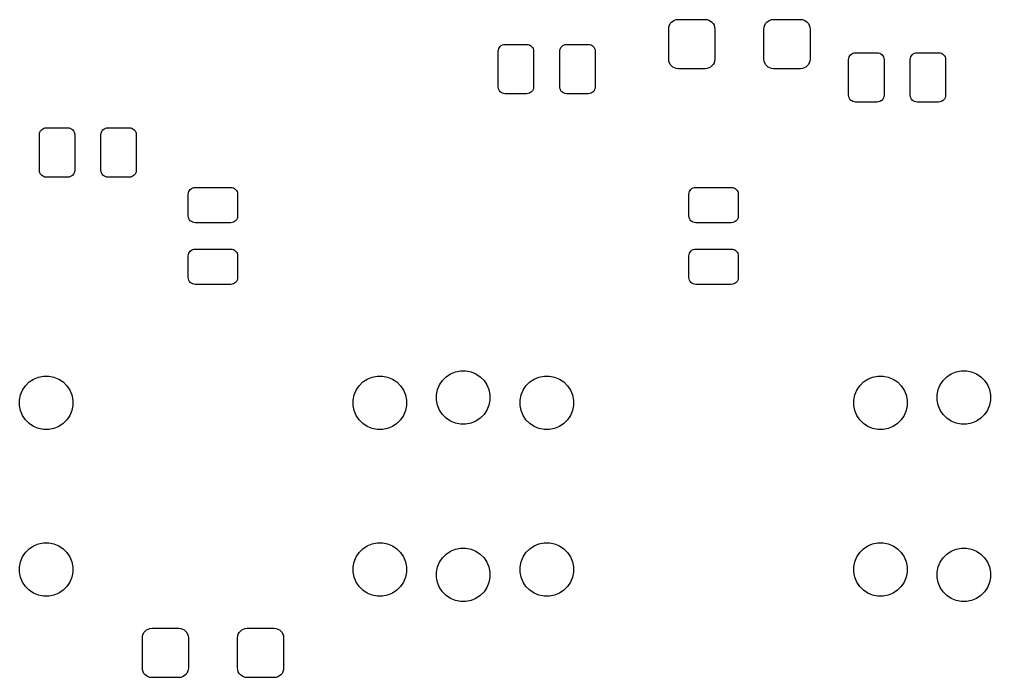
# Model space of a CAD drawing. Extents: x 0.72 to 5.14, y -2.24 to -0.65.
# Drawn here: x 1.718 to 2.882, y -1.48 to -0.69 of the extents above; entities that cross this region are included whole.
import ezdxf

# ---------------------------------------------------------------- set-up
doc = ezdxf.new("R2010")
doc.units = 0
doc.header["$MEASUREMENT"] = 0
doc.layers.add('BLACK', color=7, linetype='CONTINUOUS')

msp = doc.modelspace()

# ---------------------------------------------------------------- linework, layer by layer
at = {"layer": 'BLACK', "linetype": 'CONTINUOUS'}
for p, q in [((2.49646, -0.699564), (2.49711, -0.697442)), ((2.49711, -0.697442), (2.49815, -0.695486)), ((2.49815, -0.695486), (2.49956, -0.693771)), ((2.49956, -0.693771), (2.50127, -0.692364)), ((2.50127, -0.692364), (2.50323, -0.691318)), ((2.50323, -0.691318), (2.50535, -0.690674)), ((2.50535, -0.690674), (2.5078, -0.690433)), ((2.5078, -0.690433), (2.53984, -0.690433)), ((2.53984, -0.690433), (2.54229, -0.690674)), ((2.54229, -0.690674), (2.54441, -0.691318)), ((2.54441, -0.691318), (2.54636, -0.692364)), ((2.54636, -0.692364), (2.54808, -0.693771)), ((2.54808, -0.693771), (2.54949, -0.695486)), ((2.54949, -0.695486), (2.55053, -0.697442)), ((2.55053, -0.697442), (2.55118, -0.699564)), ((2.61063, -0.699564), (2.61128, -0.697442)), ((2.61128, -0.697442), (2.61232, -0.695486)), ((2.61232, -0.695486), (2.61373, -0.693771)), ((2.61373, -0.693771), (2.61545, -0.692364)), ((2.61545, -0.692364), (2.6174, -0.691318)), ((2.6174, -0.691318), (2.61952, -0.690674)), ((2.61952, -0.690674), (2.62197, -0.690433)), ((2.62197, -0.690433), (2.65401, -0.690433)), ((2.65401, -0.690433), (2.65646, -0.690674)), ((2.65646, -0.690674), (2.65858, -0.691318)), ((2.65858, -0.691318), (2.66054, -0.692364)), ((2.66054, -0.692364), (2.66225, -0.693771)), ((2.66225, -0.693771), (2.66366, -0.695486)), ((2.66366, -0.695486), (2.66471, -0.697442)), ((2.66471, -0.697442), (2.66535, -0.699564)), ((2.49622, -0.702013), (2.49646, -0.699564)), ((2.49622, -0.737987), (2.49622, -0.702013)), ((2.55118, -0.699564), (2.55142, -0.702013)), ((2.55142, -0.702013), (2.55142, -0.737987)), ((2.61039, -0.702013), (2.61063, -0.699564)), ((2.61039, -0.737987), (2.61039, -0.702013)), ((2.66535, -0.699564), (2.66559, -0.702013)), ((2.66559, -0.702013), (2.66559, -0.737987)), ((2.29552, -0.721825), (2.29692, -0.721075)), ((2.29692, -0.721075), (2.29845, -0.720613)), ((2.29845, -0.720613), (2.30027, -0.720433)), ((2.30027, -0.720433), (2.32591, -0.720433)), ((2.32591, -0.720433), (2.32773, -0.720613)), ((2.32773, -0.720613), (2.32926, -0.721075)), ((2.32926, -0.721075), (2.33066, -0.721825)), ((2.36934, -0.721825), (2.37074, -0.721075)), ((2.37074, -0.721075), (2.37227, -0.720613)), ((2.37227, -0.720613), (2.37409, -0.720433)), ((2.37409, -0.720433), (2.39973, -0.720433)), ((2.39973, -0.720433), (2.40155, -0.720613)), ((2.40155, -0.720613), (2.40308, -0.721075)), ((2.40308, -0.721075), (2.40448, -0.721825)), ((2.29189, -0.728814), (2.29207, -0.726989)), ((2.29189, -0.771186), (2.29189, -0.728814)), ((2.29207, -0.726989), (2.29253, -0.725467)), ((2.29253, -0.725467), (2.29328, -0.724064)), ((2.29328, -0.724064), (2.29429, -0.722834)), ((2.29429, -0.722834), (2.29552, -0.721825)), ((2.33066, -0.721825), (2.33189, -0.722834)), ((2.33189, -0.722834), (2.3329, -0.724064)), ((2.3329, -0.724064), (2.33365, -0.725467)), ((2.33365, -0.725467), (2.33411, -0.726989)), ((2.33411, -0.726989), (2.33429, -0.728814)), ((2.33429, -0.728814), (2.33429, -0.771186)), ((2.36571, -0.728814), (2.36589, -0.726989)), ((2.36571, -0.771186), (2.36571, -0.728814)), ((2.36589, -0.726989), (2.36635, -0.725467)), ((2.36635, -0.725467), (2.3671, -0.724064)), ((2.3671, -0.724064), (2.36811, -0.722834)), ((2.36811, -0.722834), (2.36934, -0.721825)), ((2.40448, -0.721825), (2.40571, -0.722834)), ((2.40571, -0.722834), (2.40672, -0.724064)), ((2.40672, -0.724064), (2.40747, -0.725467)), ((2.40747, -0.725467), (2.40793, -0.726989)), ((2.40793, -0.726989), (2.40811, -0.728814)), ((2.40811, -0.728814), (2.40811, -0.771186)), ((2.71328, -0.734064), (2.71429, -0.732834)), ((2.71429, -0.732834), (2.71552, -0.731825)), ((2.71552, -0.731825), (2.71692, -0.731075)), ((2.71692, -0.731075), (2.71845, -0.730613)), ((2.71845, -0.730613), (2.72027, -0.730433)), ((2.72027, -0.730433), (2.74591, -0.730433)), ((2.74591, -0.730433), (2.74773, -0.730613)), ((2.74773, -0.730613), (2.74926, -0.731075)), ((2.74926, -0.731075), (2.75066, -0.731825)), ((2.75066, -0.731825), (2.75189, -0.732834)), ((2.75189, -0.732834), (2.7529, -0.734064)), ((2.7871, -0.734064), (2.78811, -0.732834)), ((2.78811, -0.732834), (2.78934, -0.731825)), ((2.78934, -0.731825), (2.79074, -0.731075)), ((2.79074, -0.731075), (2.79227, -0.730613)), ((2.79227, -0.730613), (2.79409, -0.730433)), ((2.79409, -0.730433), (2.81973, -0.730433)), ((2.81973, -0.730433), (2.82155, -0.730613)), ((2.82155, -0.730613), (2.82308, -0.731075)), ((2.82308, -0.731075), (2.82448, -0.731825)), ((2.82448, -0.731825), (2.82571, -0.732834)), ((2.82571, -0.732834), (2.82672, -0.734064)), ((2.49646, -0.740436), (2.49622, -0.737987)), ((2.49711, -0.742558), (2.49646, -0.740436)), ((2.49815, -0.744514), (2.49711, -0.742558)), ((2.49956, -0.746229), (2.49815, -0.744514)), ((2.54949, -0.744514), (2.54808, -0.746229)), ((2.55053, -0.742558), (2.54949, -0.744514)), ((2.55118, -0.740436), (2.55053, -0.742558)), ((2.55142, -0.737987), (2.55118, -0.740436)), ((2.61063, -0.740436), (2.61039, -0.737987)), ((2.61128, -0.742558), (2.61063, -0.740436)), ((2.61232, -0.744514), (2.61128, -0.742558)), ((2.61373, -0.746229), (2.61232, -0.744514)), ((2.66366, -0.744514), (2.66225, -0.746229)), ((2.66471, -0.742558), (2.66366, -0.744514)), ((2.66535, -0.740436), (2.66471, -0.742558)), ((2.66559, -0.737987), (2.66535, -0.740436)), ((2.71189, -0.738814), (2.71207, -0.736989)), ((2.71189, -0.781186), (2.71189, -0.738814)), ((2.71207, -0.736989), (2.71253, -0.735467)), ((2.71253, -0.735467), (2.71328, -0.734064)), ((2.7529, -0.734064), (2.75365, -0.735467)), ((2.75365, -0.735467), (2.75411, -0.736989)), ((2.75411, -0.736989), (2.75429, -0.738814)), ((2.75429, -0.738814), (2.75429, -0.781186)), ((2.78571, -0.738814), (2.78589, -0.736989)), ((2.78571, -0.781186), (2.78571, -0.738814)), ((2.78589, -0.736989), (2.78635, -0.735467)), ((2.78635, -0.735467), (2.7871, -0.734064)), ((2.82672, -0.734064), (2.82747, -0.735467)), ((2.82747, -0.735467), (2.82793, -0.736989)), ((2.82793, -0.736989), (2.82811, -0.738814)), ((2.82811, -0.738814), (2.82811, -0.781186)), ((2.50127, -0.747636), (2.49956, -0.746229)), ((2.50323, -0.748682), (2.50127, -0.747636)), ((2.50535, -0.749326), (2.50323, -0.748682)), ((2.5078, -0.749567), (2.50535, -0.749326)), ((2.53984, -0.749567), (2.5078, -0.749567)), ((2.54229, -0.749326), (2.53984, -0.749567)), ((2.54441, -0.748682), (2.54229, -0.749326)), ((2.54636, -0.747636), (2.54441, -0.748682)), ((2.54808, -0.746229), (2.54636, -0.747636)), ((2.61545, -0.747636), (2.61373, -0.746229)), ((2.6174, -0.748682), (2.61545, -0.747636)), ((2.61952, -0.749326), (2.6174, -0.748682)), ((2.62197, -0.749567), (2.61952, -0.749326)), ((2.65401, -0.749567), (2.62197, -0.749567)), ((2.65646, -0.749326), (2.65401, -0.749567)), ((2.65858, -0.748682), (2.65646, -0.749326)), ((2.66054, -0.747636), (2.65858, -0.748682)), ((2.66225, -0.746229), (2.66054, -0.747636)), ((2.29207, -0.773011), (2.29189, -0.771186)), ((2.29253, -0.774533), (2.29207, -0.773011)), ((2.29328, -0.775936), (2.29253, -0.774533)), ((2.29429, -0.777166), (2.29328, -0.775936)), ((2.29552, -0.778175), (2.29429, -0.777166)), ((2.29692, -0.778925), (2.29552, -0.778175)), ((2.29845, -0.779387), (2.29692, -0.778925)), ((2.30027, -0.779567), (2.29845, -0.779387)), ((2.32591, -0.779567), (2.30027, -0.779567)), ((2.32773, -0.779387), (2.32591, -0.779567)), ((2.32926, -0.778925), (2.32773, -0.779387)), ((2.33066, -0.778175), (2.32926, -0.778925)), ((2.33189, -0.777166), (2.33066, -0.778175)), ((2.3329, -0.775936), (2.33189, -0.777166)), ((2.33365, -0.774533), (2.3329, -0.775936)), ((2.33411, -0.773011), (2.33365, -0.774533)), ((2.33429, -0.771186), (2.33411, -0.773011)), ((2.36589, -0.773011), (2.36571, -0.771186)), ((2.36635, -0.774533), (2.36589, -0.773011)), ((2.3671, -0.775936), (2.36635, -0.774533)), ((2.36811, -0.777166), (2.3671, -0.775936)), ((2.36934, -0.778175), (2.36811, -0.777166)), ((2.37074, -0.778925), (2.36934, -0.778175)), ((2.37227, -0.779387), (2.37074, -0.778925)), ((2.37409, -0.779567), (2.37227, -0.779387)), ((2.39973, -0.779567), (2.37409, -0.779567)), ((2.40155, -0.779387), (2.39973, -0.779567)), ((2.40308, -0.778925), (2.40155, -0.779387)), ((2.40448, -0.778175), (2.40308, -0.778925)), ((2.40571, -0.777166), (2.40448, -0.778175)), ((2.40672, -0.775936), (2.40571, -0.777166)), ((2.40747, -0.774533), (2.40672, -0.775936)), ((2.40793, -0.773011), (2.40747, -0.774533)), ((2.40811, -0.771186), (2.40793, -0.773011)), ((2.71207, -0.783011), (2.71189, -0.781186)), ((2.71253, -0.784533), (2.71207, -0.783011)), ((2.71328, -0.785936), (2.71253, -0.784533)), ((2.71429, -0.787166), (2.71328, -0.785936)), ((2.71552, -0.788175), (2.71429, -0.787166)), ((2.71692, -0.788925), (2.71552, -0.788175)), ((2.71845, -0.789387), (2.71692, -0.788925)), ((2.72027, -0.789567), (2.71845, -0.789387)), ((2.74591, -0.789567), (2.72027, -0.789567)), ((2.74773, -0.789387), (2.74591, -0.789567)), ((2.74926, -0.788925), (2.74773, -0.789387)), ((2.75066, -0.788175), (2.74926, -0.788925)), ((2.75189, -0.787166), (2.75066, -0.788175)), ((2.7529, -0.785936), (2.75189, -0.787166)), ((2.75365, -0.784533), (2.7529, -0.785936)), ((2.75411, -0.783011), (2.75365, -0.784533)), ((2.75429, -0.781186), (2.75411, -0.783011)), ((2.78589, -0.783011), (2.78571, -0.781186)), ((2.78635, -0.784533), (2.78589, -0.783011)), ((2.7871, -0.785936), (2.78635, -0.784533)), ((2.78811, -0.787166), (2.7871, -0.785936)), ((2.78934, -0.788175), (2.78811, -0.787166)), ((2.79074, -0.788925), (2.78934, -0.788175)), ((2.79227, -0.789387), (2.79074, -0.788925)), ((2.79409, -0.789567), (2.79227, -0.789387)), ((2.81973, -0.789567), (2.79409, -0.789567)), ((2.82155, -0.789387), (2.81973, -0.789567)), ((2.82308, -0.788925), (2.82155, -0.789387)), ((2.82448, -0.788175), (2.82308, -0.788925)), ((2.82571, -0.787166), (2.82448, -0.788175)), ((2.82672, -0.785936), (2.82571, -0.787166)), ((2.82747, -0.784533), (2.82672, -0.785936)), ((2.82793, -0.783011), (2.82747, -0.784533)), ((2.82811, -0.781186), (2.82793, -0.783011)), ((1.74207, -0.826989), (1.74253, -0.825467)), ((1.74253, -0.825467), (1.74328, -0.824064)), ((1.74328, -0.824064), (1.74429, -0.822834)), ((1.74429, -0.822834), (1.74552, -0.821825)), ((1.74552, -0.821825), (1.74692, -0.821075)), ((1.74692, -0.821075), (1.74845, -0.820613)), ((1.74845, -0.820613), (1.75027, -0.820433)), ((1.75027, -0.820433), (1.77591, -0.820433)), ((1.77591, -0.820433), (1.77773, -0.820613)), ((1.77773, -0.820613), (1.77926, -0.821075)), ((1.77926, -0.821075), (1.78066, -0.821825)), ((1.78066, -0.821825), (1.78189, -0.822834)), ((1.78189, -0.822834), (1.7829, -0.824064)), ((1.7829, -0.824064), (1.78365, -0.825467)), ((1.78365, -0.825467), (1.78411, -0.826989)), ((1.81589, -0.826989), (1.81635, -0.825467)), ((1.81635, -0.825467), (1.8171, -0.824064)), ((1.8171, -0.824064), (1.81811, -0.822834)), ((1.81811, -0.822834), (1.81934, -0.821825)), ((1.81934, -0.821825), (1.82074, -0.821075)), ((1.82074, -0.821075), (1.82227, -0.820613)), ((1.82227, -0.820613), (1.82409, -0.820433)), ((1.82409, -0.820433), (1.84973, -0.820433)), ((1.84973, -0.820433), (1.85155, -0.820613)), ((1.85155, -0.820613), (1.85308, -0.821075)), ((1.85308, -0.821075), (1.85448, -0.821825)), ((1.85448, -0.821825), (1.85571, -0.822834)), ((1.85571, -0.822834), (1.85672, -0.824064)), ((1.85672, -0.824064), (1.85747, -0.825467)), ((1.85747, -0.825467), (1.85793, -0.826989)), ((1.74189, -0.828814), (1.74207, -0.826989)), ((1.74189, -0.871186), (1.74189, -0.828814)), ((1.78411, -0.826989), (1.78429, -0.828814)), ((1.78429, -0.828814), (1.78429, -0.871186)), ((1.81571, -0.828814), (1.81589, -0.826989)), ((1.81571, -0.871186), (1.81571, -0.828814)), ((1.85793, -0.826989), (1.85811, -0.828814)), ((1.85811, -0.828814), (1.85811, -0.871186)), ((1.74207, -0.873011), (1.74189, -0.871186)), ((1.74253, -0.874533), (1.74207, -0.873011)), ((1.78411, -0.873011), (1.78365, -0.874533)), ((1.78429, -0.871186), (1.78411, -0.873011)), ((1.81589, -0.873011), (1.81571, -0.871186)), ((1.81635, -0.874533), (1.81589, -0.873011)), ((1.85793, -0.873011), (1.85747, -0.874533)), ((1.85811, -0.871186), (1.85793, -0.873011)), ((1.74328, -0.875936), (1.74253, -0.874533)), ((1.74429, -0.877166), (1.74328, -0.875936)), ((1.74552, -0.878175), (1.74429, -0.877166)), ((1.74692, -0.878925), (1.74552, -0.878175)), ((1.74845, -0.879387), (1.74692, -0.878925)), ((1.75027, -0.879567), (1.74845, -0.879387)), ((1.77591, -0.879567), (1.75027, -0.879567)), ((1.77773, -0.879387), (1.77591, -0.879567)), ((1.77926, -0.878925), (1.77773, -0.879387)), ((1.78066, -0.878175), (1.77926, -0.878925)), ((1.78189, -0.877166), (1.78066, -0.878175)), ((1.7829, -0.875936), (1.78189, -0.877166)), ((1.78365, -0.874533), (1.7829, -0.875936)), ((1.8171, -0.875936), (1.81635, -0.874533)), ((1.81811, -0.877166), (1.8171, -0.875936)), ((1.81934, -0.878175), (1.81811, -0.877166)), ((1.82074, -0.878925), (1.81934, -0.878175)), ((1.82227, -0.879387), (1.82074, -0.878925)), ((1.82409, -0.879567), (1.82227, -0.879387)), ((1.84973, -0.879567), (1.82409, -0.879567)), ((1.85155, -0.879387), (1.84973, -0.879567)), ((1.85308, -0.878925), (1.85155, -0.879387)), ((1.85448, -0.878175), (1.85308, -0.878925)), ((1.85571, -0.877166), (1.85448, -0.878175)), ((1.85672, -0.875936), (1.85571, -0.877166)), ((1.85747, -0.874533), (1.85672, -0.875936)), ((1.92107, -0.896924), (1.92182, -0.895521)), ((1.92182, -0.895521), (1.92283, -0.894291)), ((1.92283, -0.894291), (1.92406, -0.893281)), ((1.92406, -0.893281), (1.92547, -0.892531)), ((1.92547, -0.892531), (1.92699, -0.892069)), ((1.92699, -0.892069), (1.92881, -0.89189)), ((1.92881, -0.89189), (1.97119, -0.89189)), ((1.97119, -0.89189), (1.97301, -0.892069)), ((1.97301, -0.892069), (1.97453, -0.892531)), ((1.97453, -0.892531), (1.97594, -0.893281)), ((1.97594, -0.893281), (1.97717, -0.894291)), ((1.97717, -0.894291), (1.97818, -0.895521)), ((1.97818, -0.895521), (1.97893, -0.896924)), ((2.52107, -0.896924), (2.52182, -0.895521)), ((2.52182, -0.895521), (2.52283, -0.894291)), ((2.52283, -0.894291), (2.52406, -0.893281)), ((2.52406, -0.893281), (2.52547, -0.892531)), ((2.52547, -0.892531), (2.52699, -0.892069)), ((2.52699, -0.892069), (2.52881, -0.89189)), ((2.52881, -0.89189), (2.57119, -0.89189)), ((2.57119, -0.89189), (2.57301, -0.892069)), ((2.57301, -0.892069), (2.57453, -0.892531)), ((2.57453, -0.892531), (2.57594, -0.893281)), ((2.57594, -0.893281), (2.57717, -0.894291)), ((2.57717, -0.894291), (2.57818, -0.895521)), ((2.57818, -0.895521), (2.57893, -0.896924)), ((1.92043, -0.900271), (1.92061, -0.898446)), ((1.92043, -0.92591), (1.92043, -0.900271)), ((1.92061, -0.898446), (1.92107, -0.896924)), ((1.97893, -0.896924), (1.97939, -0.898446)), ((1.97939, -0.898446), (1.97957, -0.900271)), ((1.97957, -0.900271), (1.97957, -0.92591)), ((2.52043, -0.900271), (2.52061, -0.898446)), ((2.52043, -0.92591), (2.52043, -0.900271)), ((2.52061, -0.898446), (2.52107, -0.896924)), ((2.57893, -0.896924), (2.57939, -0.898446)), ((2.57939, -0.898446), (2.57957, -0.900271)), ((2.57957, -0.900271), (2.57957, -0.92591)), ((1.92061, -0.927735), (1.92043, -0.92591)), ((1.92107, -0.929257), (1.92061, -0.927735)), ((1.92182, -0.930661), (1.92107, -0.929257)), ((1.92283, -0.93189), (1.92182, -0.930661)), ((1.97818, -0.930661), (1.97717, -0.93189)), ((1.97893, -0.929257), (1.97818, -0.930661)), ((1.97939, -0.927735), (1.97893, -0.929257)), ((1.97957, -0.92591), (1.97939, -0.927735)), ((2.52061, -0.927735), (2.52043, -0.92591)), ((2.52107, -0.929257), (2.52061, -0.927735)), ((2.52182, -0.930661), (2.52107, -0.929257)), ((2.52283, -0.93189), (2.52182, -0.930661)), ((2.57818, -0.930661), (2.57717, -0.93189)), ((2.57893, -0.929257), (2.57818, -0.930661)), ((2.57939, -0.927735), (2.57893, -0.929257)), ((2.57957, -0.92591), (2.57939, -0.927735)), ((1.92406, -0.9329), (1.92283, -0.93189)), ((1.92547, -0.93365), (1.92406, -0.9329)), ((1.92699, -0.934112), (1.92547, -0.93365)), ((1.92881, -0.934291), (1.92699, -0.934112)), ((1.97119, -0.934291), (1.92881, -0.934291)), ((1.97301, -0.934112), (1.97119, -0.934291)), ((1.97453, -0.93365), (1.97301, -0.934112)), ((1.97594, -0.9329), (1.97453, -0.93365)), ((1.97717, -0.93189), (1.97594, -0.9329)), ((2.52406, -0.9329), (2.52283, -0.93189)), ((2.52547, -0.93365), (2.52406, -0.9329)), ((2.52699, -0.934112), (2.52547, -0.93365)), ((2.52881, -0.934291), (2.52699, -0.934112)), ((2.57119, -0.934291), (2.52881, -0.934291)), ((2.57301, -0.934112), (2.57119, -0.934291)), ((2.57453, -0.93365), (2.57301, -0.934112)), ((2.57594, -0.9329), (2.57453, -0.93365)), ((2.57717, -0.93189), (2.57594, -0.9329)), ((1.92547, -0.96635), (1.92699, -0.965888)), ((1.92699, -0.965888), (1.92881, -0.965709)), ((1.92881, -0.965709), (1.97119, -0.965709)), ((1.97119, -0.965709), (1.97301, -0.965888)), ((1.97301, -0.965888), (1.97453, -0.96635)), ((2.52547, -0.96635), (2.52699, -0.965888)), ((2.52699, -0.965888), (2.52881, -0.965709)), ((2.52881, -0.965709), (2.57119, -0.965709)), ((2.57119, -0.965709), (2.57301, -0.965888)), ((2.57301, -0.965888), (2.57453, -0.96635)), ((1.92043, -0.97409), (1.92061, -0.972265)), ((1.92043, -0.999729), (1.92043, -0.97409)), ((1.92061, -0.972265), (1.92107, -0.970743)), ((1.92107, -0.970743), (1.92182, -0.969339)), ((1.92182, -0.969339), (1.92283, -0.96811)), ((1.92283, -0.96811), (1.92406, -0.9671)), ((1.92406, -0.9671), (1.92547, -0.96635)), ((1.97453, -0.96635), (1.97594, -0.9671)), ((1.97594, -0.9671), (1.97717, -0.96811)), ((1.97717, -0.96811), (1.97818, -0.969339)), ((1.97818, -0.969339), (1.97893, -0.970743)), ((1.97893, -0.970743), (1.97939, -0.972265)), ((1.97939, -0.972265), (1.97957, -0.97409)), ((1.97957, -0.97409), (1.97957, -0.999729)), ((2.52043, -0.97409), (2.52061, -0.972265)), ((2.52043, -0.999729), (2.52043, -0.97409)), ((2.52061, -0.972265), (2.52107, -0.970743)), ((2.52107, -0.970743), (2.52182, -0.969339)), ((2.52182, -0.969339), (2.52283, -0.96811)), ((2.52283, -0.96811), (2.52406, -0.9671)), ((2.52406, -0.9671), (2.52547, -0.96635)), ((2.57453, -0.96635), (2.57594, -0.9671)), ((2.57594, -0.9671), (2.57717, -0.96811)), ((2.57717, -0.96811), (2.57818, -0.969339)), ((2.57818, -0.969339), (2.57893, -0.970743)), ((2.57893, -0.970743), (2.57939, -0.972265)), ((2.57939, -0.972265), (2.57957, -0.97409)), ((2.57957, -0.97409), (2.57957, -0.999729)), ((1.92061, -1.00155), (1.92043, -0.999729)), ((1.97957, -0.999729), (1.97939, -1.00155)), ((2.52061, -1.00155), (2.52043, -0.999729)), ((2.57957, -0.999729), (2.57939, -1.00155)), ((1.92107, -1.00308), (1.92061, -1.00155)), ((1.92182, -1.00448), (1.92107, -1.00308)), ((1.92283, -1.00571), (1.92182, -1.00448)), ((1.92406, -1.00672), (1.92283, -1.00571)), ((1.92547, -1.00747), (1.92406, -1.00672)), ((1.92699, -1.00793), (1.92547, -1.00747)), ((1.92881, -1.00811), (1.92699, -1.00793)), ((1.97119, -1.00811), (1.92881, -1.00811)), ((1.97301, -1.00793), (1.97119, -1.00811)), ((1.97453, -1.00747), (1.97301, -1.00793)), ((1.97594, -1.00672), (1.97453, -1.00747)), ((1.97717, -1.00571), (1.97594, -1.00672)), ((1.97818, -1.00448), (1.97717, -1.00571)), ((1.97893, -1.00308), (1.97818, -1.00448)), ((1.97939, -1.00155), (1.97893, -1.00308)), ((2.52107, -1.00308), (2.52061, -1.00155)), ((2.52182, -1.00448), (2.52107, -1.00308)), ((2.52283, -1.00571), (2.52182, -1.00448)), ((2.52406, -1.00672), (2.52283, -1.00571)), ((2.52547, -1.00747), (2.52406, -1.00672)), ((2.52699, -1.00793), (2.52547, -1.00747)), ((2.52881, -1.00811), (2.52699, -1.00793)), ((2.57119, -1.00811), (2.52881, -1.00811)), ((2.57301, -1.00793), (2.57119, -1.00811)), ((2.57453, -1.00747), (2.57301, -1.00793)), ((2.57594, -1.00672), (2.57453, -1.00747)), ((2.57717, -1.00571), (2.57594, -1.00672)), ((2.57818, -1.00448), (2.57717, -1.00571)), ((2.57893, -1.00308), (2.57818, -1.00448)), ((2.57939, -1.00155), (2.57893, -1.00308)), ((2.2296, -1.11884), (2.23484, -1.11534)), ((2.23484, -1.11534), (2.24066, -1.11292)), ((2.24066, -1.11292), (2.24685, -1.11169)), ((2.24685, -1.11169), (2.25315, -1.11169)), ((2.25315, -1.11169), (2.25934, -1.11292)), ((2.25934, -1.11292), (2.26516, -1.11534)), ((2.26516, -1.11534), (2.2704, -1.11884)), ((2.8296, -1.11884), (2.83484, -1.11534)), ((2.83484, -1.11534), (2.84066, -1.11292)), ((2.84066, -1.11292), (2.84685, -1.11169)), ((2.84685, -1.11169), (2.85315, -1.11169)), ((2.85315, -1.11169), (2.85934, -1.11292)), ((2.85934, -1.11292), (2.86516, -1.11534)), ((2.86516, -1.11534), (2.8704, -1.11884)), ((1.72514, -1.1296), (1.7296, -1.12514)), ((1.7296, -1.12514), (1.73484, -1.12163)), ((1.73484, -1.12163), (1.74066, -1.11922)), ((1.74066, -1.11922), (1.74685, -1.11799)), ((1.74685, -1.11799), (1.75315, -1.11799)), ((1.75315, -1.11799), (1.75934, -1.11922)), ((1.75934, -1.11922), (1.76516, -1.12163)), ((1.76516, -1.12163), (1.7704, -1.12514)), ((1.7704, -1.12514), (1.77486, -1.1296)), ((2.12514, -1.1296), (2.1296, -1.12514)), ((2.1296, -1.12514), (2.13484, -1.12163)), ((2.13484, -1.12163), (2.14066, -1.11922)), ((2.14066, -1.11922), (2.14685, -1.11799)), ((2.14685, -1.11799), (2.15315, -1.11799)), ((2.15315, -1.11799), (2.15934, -1.11922)), ((2.15934, -1.11922), (2.16516, -1.12163)), ((2.16516, -1.12163), (2.1704, -1.12514)), ((2.1704, -1.12514), (2.17486, -1.1296)), ((2.21922, -1.13436), (2.22164, -1.12854)), ((2.22164, -1.12854), (2.22514, -1.1233)), ((2.22514, -1.1233), (2.2296, -1.11884)), ((2.2704, -1.11884), (2.27486, -1.1233)), ((2.27486, -1.1233), (2.27836, -1.12854)), ((2.27836, -1.12854), (2.28078, -1.13436)), ((2.32514, -1.1296), (2.3296, -1.12514)), ((2.3296, -1.12514), (2.33484, -1.12163)), ((2.33484, -1.12163), (2.34066, -1.11922)), ((2.34066, -1.11922), (2.34685, -1.11799)), ((2.34685, -1.11799), (2.35315, -1.11799)), ((2.35315, -1.11799), (2.35934, -1.11922)), ((2.35934, -1.11922), (2.36516, -1.12163)), ((2.36516, -1.12163), (2.3704, -1.12514)), ((2.3704, -1.12514), (2.37486, -1.1296)), ((2.72514, -1.1296), (2.7296, -1.12514)), ((2.7296, -1.12514), (2.73484, -1.12163)), ((2.73484, -1.12163), (2.74066, -1.11922)), ((2.74066, -1.11922), (2.74685, -1.11799)), ((2.74685, -1.11799), (2.75315, -1.11799)), ((2.75315, -1.11799), (2.75934, -1.11922)), ((2.75934, -1.11922), (2.76516, -1.12163)), ((2.76516, -1.12163), (2.7704, -1.12514)), ((2.7704, -1.12514), (2.77486, -1.1296)), ((2.81922, -1.13436), (2.82164, -1.12854)), ((2.82164, -1.12854), (2.82514, -1.1233)), ((2.82514, -1.1233), (2.8296, -1.11884)), ((2.8704, -1.11884), (2.87486, -1.1233)), ((2.87486, -1.1233), (2.87837, -1.12854)), ((2.87837, -1.12854), (2.88078, -1.13436)), ((1.71799, -1.14685), (1.71922, -1.14066)), ((1.71922, -1.14066), (1.72164, -1.13484)), ((1.72164, -1.13484), (1.72514, -1.1296)), ((1.77486, -1.1296), (1.77836, -1.13484)), ((1.77836, -1.13484), (1.78078, -1.14066)), ((1.78078, -1.14066), (1.78201, -1.14685)), ((2.11799, -1.14685), (2.11922, -1.14066)), ((2.11922, -1.14066), (2.12163, -1.13484)), ((2.12163, -1.13484), (2.12514, -1.1296)), ((2.17486, -1.1296), (2.17836, -1.13484)), ((2.17836, -1.13484), (2.18078, -1.14066)), ((2.18078, -1.14066), (2.18201, -1.14685)), ((2.21799, -1.14055), (2.21922, -1.13436)), ((2.21799, -1.14685), (2.21799, -1.14055)), ((2.28078, -1.13436), (2.28201, -1.14055)), ((2.28201, -1.14055), (2.28201, -1.14685)), ((2.31799, -1.14685), (2.31922, -1.14066)), ((2.31922, -1.14066), (2.32164, -1.13484)), ((2.32164, -1.13484), (2.32514, -1.1296)), ((2.37486, -1.1296), (2.37837, -1.13484)), ((2.37837, -1.13484), (2.38078, -1.14066)), ((2.38078, -1.14066), (2.38201, -1.14685)), ((2.71799, -1.14685), (2.71922, -1.14066)), ((2.71922, -1.14066), (2.72164, -1.13484)), ((2.72164, -1.13484), (2.72514, -1.1296)), ((2.77486, -1.1296), (2.77836, -1.13484)), ((2.77836, -1.13484), (2.78078, -1.14066)), ((2.78078, -1.14066), (2.78201, -1.14685)), ((2.81799, -1.14055), (2.81922, -1.13436)), ((2.81799, -1.14685), (2.81799, -1.14055)), ((2.88078, -1.13436), (2.88201, -1.14055)), ((2.88201, -1.14055), (2.88201, -1.14685)), ((1.71799, -1.15315), (1.71799, -1.14685)), ((1.78201, -1.14685), (1.78201, -1.15315)), ((2.11799, -1.15315), (2.11799, -1.14685)), ((2.18201, -1.14685), (2.18201, -1.15315)), ((2.21922, -1.15304), (2.21799, -1.14685)), ((2.28201, -1.14685), (2.28078, -1.15304)), ((2.31799, -1.15315), (2.31799, -1.14685)), ((2.38201, -1.14685), (2.38201, -1.15315)), ((2.71799, -1.15315), (2.71799, -1.14685)), ((2.78201, -1.14685), (2.78201, -1.15315)), ((2.81922, -1.15304), (2.81799, -1.14685)), ((2.88201, -1.14685), (2.88078, -1.15304)), ((1.71922, -1.15934), (1.71799, -1.15315)), ((1.72164, -1.16516), (1.71922, -1.15934)), ((1.78078, -1.15934), (1.77836, -1.16516)), ((1.78201, -1.15315), (1.78078, -1.15934)), ((2.11922, -1.15934), (2.11799, -1.15315)), ((2.12163, -1.16516), (2.11922, -1.15934)), ((2.18078, -1.15934), (2.17836, -1.16516)), ((2.18201, -1.15315), (2.18078, -1.15934)), ((2.22164, -1.15886), (2.21922, -1.15304)), ((2.22514, -1.1641), (2.22164, -1.15886)), ((2.27836, -1.15886), (2.27486, -1.1641)), ((2.28078, -1.15304), (2.27836, -1.15886)), ((2.31922, -1.15934), (2.31799, -1.15315)), ((2.32164, -1.16516), (2.31922, -1.15934)), ((2.38078, -1.15934), (2.37837, -1.16516)), ((2.38201, -1.15315), (2.38078, -1.15934)), ((2.71922, -1.15934), (2.71799, -1.15315)), ((2.72164, -1.16516), (2.71922, -1.15934)), ((2.78078, -1.15934), (2.77836, -1.16516)), ((2.78201, -1.15315), (2.78078, -1.15934)), ((2.82164, -1.15886), (2.81922, -1.15304)), ((2.82514, -1.1641), (2.82164, -1.15886)), ((2.87837, -1.15886), (2.87486, -1.1641)), ((2.88078, -1.15304), (2.87837, -1.15886)), ((1.72514, -1.1704), (1.72164, -1.16516)), ((1.7296, -1.17486), (1.72514, -1.1704)), ((1.73484, -1.17836), (1.7296, -1.17486)), ((1.7704, -1.17486), (1.76516, -1.17836)), ((1.77486, -1.1704), (1.7704, -1.17486)), ((1.77836, -1.16516), (1.77486, -1.1704)), ((2.12514, -1.1704), (2.12163, -1.16516)), ((2.1296, -1.17486), (2.12514, -1.1704)), ((2.13484, -1.17836), (2.1296, -1.17486)), ((2.1704, -1.17486), (2.16516, -1.17836)), ((2.17486, -1.1704), (2.1704, -1.17486)), ((2.17836, -1.16516), (2.17486, -1.1704)), ((2.2296, -1.16856), (2.22514, -1.1641)), ((2.23484, -1.17207), (2.2296, -1.16856)), ((2.24066, -1.17448), (2.23484, -1.17207)), ((2.24685, -1.17571), (2.24066, -1.17448)), ((2.25934, -1.17448), (2.25315, -1.17571)), ((2.26516, -1.17207), (2.25934, -1.17448)), ((2.2704, -1.16856), (2.26516, -1.17207)), ((2.27486, -1.1641), (2.2704, -1.16856)), ((2.32514, -1.1704), (2.32164, -1.16516)), ((2.3296, -1.17486), (2.32514, -1.1704)), ((2.33484, -1.17836), (2.3296, -1.17486)), ((2.3704, -1.17486), (2.36516, -1.17836)), ((2.37486, -1.1704), (2.3704, -1.17486)), ((2.37837, -1.16516), (2.37486, -1.1704)), ((2.72514, -1.1704), (2.72164, -1.16516)), ((2.7296, -1.17486), (2.72514, -1.1704)), ((2.73484, -1.17836), (2.7296, -1.17486)), ((2.7704, -1.17486), (2.76516, -1.17836)), ((2.77486, -1.1704), (2.7704, -1.17486)), ((2.77836, -1.16516), (2.77486, -1.1704)), ((2.8296, -1.16856), (2.82514, -1.1641)), ((2.83484, -1.17207), (2.8296, -1.16856)), ((2.84066, -1.17448), (2.83484, -1.17207)), ((2.84685, -1.17571), (2.84066, -1.17448)), ((2.85934, -1.17448), (2.85315, -1.17571)), ((2.86516, -1.17207), (2.85934, -1.17448)), ((2.8704, -1.16856), (2.86516, -1.17207)), ((2.87486, -1.1641), (2.8704, -1.16856)), ((1.74066, -1.18078), (1.73484, -1.17836)), ((1.74685, -1.18201), (1.74066, -1.18078)), ((1.75315, -1.18201), (1.74685, -1.18201)), ((1.75934, -1.18078), (1.75315, -1.18201)), ((1.76516, -1.17836), (1.75934, -1.18078)), ((2.14066, -1.18078), (2.13484, -1.17836)), ((2.14685, -1.18201), (2.14066, -1.18078)), ((2.15315, -1.18201), (2.14685, -1.18201)), ((2.15934, -1.18078), (2.15315, -1.18201)), ((2.16516, -1.17836), (2.15934, -1.18078)), ((2.25315, -1.17571), (2.24685, -1.17571)), ((2.34066, -1.18078), (2.33484, -1.17836)), ((2.34685, -1.18201), (2.34066, -1.18078)), ((2.35315, -1.18201), (2.34685, -1.18201)), ((2.35934, -1.18078), (2.35315, -1.18201)), ((2.36516, -1.17836), (2.35934, -1.18078)), ((2.74066, -1.18078), (2.73484, -1.17836)), ((2.74685, -1.18201), (2.74066, -1.18078)), ((2.75315, -1.18201), (2.74685, -1.18201)), ((2.75934, -1.18078), (2.75315, -1.18201)), ((2.76516, -1.17836), (2.75934, -1.18078)), ((2.85315, -1.17571), (2.84685, -1.17571)), ((1.72514, -1.3296), (1.7296, -1.32514)), ((1.7296, -1.32514), (1.73484, -1.32163)), ((1.73484, -1.32163), (1.74066, -1.31922)), ((1.74066, -1.31922), (1.74685, -1.31799)), ((1.74685, -1.31799), (1.75315, -1.31799)), ((1.75315, -1.31799), (1.75934, -1.31922)), ((1.75934, -1.31922), (1.76516, -1.32163)), ((1.76516, -1.32163), (1.7704, -1.32514)), ((1.7704, -1.32514), (1.77486, -1.3296)), ((2.12514, -1.3296), (2.1296, -1.32514)), ((2.1296, -1.32514), (2.13484, -1.32163)), ((2.13484, -1.32163), (2.14066, -1.31922)), ((2.14066, -1.31922), (2.14685, -1.31799)), ((2.14685, -1.31799), (2.15315, -1.31799)), ((2.15315, -1.31799), (2.15934, -1.31922)), ((2.15934, -1.31922), (2.16516, -1.32163)), ((2.16516, -1.32163), (2.1704, -1.32514)), ((2.1704, -1.32514), (2.17486, -1.3296)), ((2.23484, -1.32793), (2.24066, -1.32552)), ((2.24066, -1.32552), (2.24685, -1.32429)), ((2.24685, -1.32429), (2.25315, -1.32429)), ((2.25315, -1.32429), (2.25934, -1.32552)), ((2.25934, -1.32552), (2.26516, -1.32793)), ((2.32514, -1.3296), (2.3296, -1.32514)), ((2.3296, -1.32514), (2.33484, -1.32163)), ((2.33484, -1.32163), (2.34066, -1.31922)), ((2.34066, -1.31922), (2.34685, -1.31799)), ((2.34685, -1.31799), (2.35315, -1.31799)), ((2.35315, -1.31799), (2.35934, -1.31922)), ((2.35934, -1.31922), (2.36516, -1.32163)), ((2.36516, -1.32163), (2.3704, -1.32514)), ((2.3704, -1.32514), (2.37486, -1.3296)), ((2.72514, -1.3296), (2.7296, -1.32514)), ((2.7296, -1.32514), (2.73484, -1.32163)), ((2.73484, -1.32163), (2.74066, -1.31922)), ((2.74066, -1.31922), (2.74685, -1.31799)), ((2.74685, -1.31799), (2.75315, -1.31799)), ((2.75315, -1.31799), (2.75934, -1.31922)), ((2.75934, -1.31922), (2.76516, -1.32163)), ((2.76516, -1.32163), (2.7704, -1.32514)), ((2.7704, -1.32514), (2.77486, -1.3296)), ((2.83484, -1.32793), (2.84066, -1.32552)), ((2.84066, -1.32552), (2.84685, -1.32429)), ((2.84685, -1.32429), (2.85315, -1.32429)), ((2.85315, -1.32429), (2.85934, -1.32552)), ((2.85934, -1.32552), (2.86516, -1.32793)), ((1.71922, -1.34066), (1.72164, -1.33484)), ((1.72164, -1.33484), (1.72514, -1.3296)), ((1.77486, -1.3296), (1.77836, -1.33484)), ((1.77836, -1.33484), (1.78078, -1.34066)), ((2.11922, -1.34066), (2.12163, -1.33484)), ((2.12163, -1.33484), (2.12514, -1.3296)), ((2.17486, -1.3296), (2.17836, -1.33484)), ((2.17836, -1.33484), (2.18078, -1.34066)), ((2.22164, -1.34114), (2.22514, -1.3359)), ((2.22514, -1.3359), (2.2296, -1.33144)), ((2.2296, -1.33144), (2.23484, -1.32793)), ((2.26516, -1.32793), (2.2704, -1.33144)), ((2.2704, -1.33144), (2.27486, -1.3359)), ((2.27486, -1.3359), (2.27836, -1.34114)), ((2.31922, -1.34066), (2.32164, -1.33484)), ((2.32164, -1.33484), (2.32514, -1.3296)), ((2.37486, -1.3296), (2.37837, -1.33484)), ((2.37837, -1.33484), (2.38078, -1.34066)), ((2.71922, -1.34066), (2.72164, -1.33484)), ((2.72164, -1.33484), (2.72514, -1.3296)), ((2.77486, -1.3296), (2.77836, -1.33484)), ((2.77836, -1.33484), (2.78078, -1.34066)), ((2.82164, -1.34114), (2.82514, -1.3359)), ((2.82514, -1.3359), (2.8296, -1.33144)), ((2.8296, -1.33144), (2.83484, -1.32793)), ((2.86516, -1.32793), (2.8704, -1.33144)), ((2.8704, -1.33144), (2.87486, -1.3359)), ((2.87486, -1.3359), (2.87837, -1.34114)), ((1.71799, -1.34685), (1.71922, -1.34066)), ((1.71799, -1.35315), (1.71799, -1.34685)), ((1.78078, -1.34066), (1.78201, -1.34685)), ((1.78201, -1.34685), (1.78201, -1.35315)), ((2.11799, -1.34685), (2.11922, -1.34066)), ((2.11799, -1.35315), (2.11799, -1.34685)), ((2.18078, -1.34066), (2.18201, -1.34685)), ((2.18201, -1.34685), (2.18201, -1.35315)), ((2.21799, -1.35315), (2.21922, -1.34696)), ((2.21922, -1.34696), (2.22164, -1.34114)), ((2.27836, -1.34114), (2.28078, -1.34696)), ((2.28078, -1.34696), (2.28201, -1.35315)), ((2.31799, -1.34685), (2.31922, -1.34066)), ((2.31799, -1.35315), (2.31799, -1.34685)), ((2.38078, -1.34066), (2.38201, -1.34685)), ((2.38201, -1.34685), (2.38201, -1.35315)), ((2.71799, -1.34685), (2.71922, -1.34066)), ((2.71799, -1.35315), (2.71799, -1.34685)), ((2.78078, -1.34066), (2.78201, -1.34685)), ((2.78201, -1.34685), (2.78201, -1.35315)), ((2.81799, -1.35315), (2.81922, -1.34696)), ((2.81922, -1.34696), (2.82164, -1.34114)), ((2.87837, -1.34114), (2.88078, -1.34696)), ((2.88078, -1.34696), (2.88201, -1.35315)), ((1.71922, -1.35934), (1.71799, -1.35315)), ((1.72164, -1.36516), (1.71922, -1.35934)), ((1.78078, -1.35934), (1.77836, -1.36516)), ((1.78201, -1.35315), (1.78078, -1.35934)), ((2.11922, -1.35934), (2.11799, -1.35315)), ((2.12163, -1.36516), (2.11922, -1.35934)), ((2.18078, -1.35934), (2.17836, -1.36516)), ((2.18201, -1.35315), (2.18078, -1.35934)), ((2.21799, -1.35945), (2.21799, -1.35315)), ((2.21922, -1.36564), (2.21799, -1.35945)), ((2.28201, -1.35945), (2.28078, -1.36564)), ((2.28201, -1.35315), (2.28201, -1.35945)), ((2.31922, -1.35934), (2.31799, -1.35315)), ((2.32164, -1.36516), (2.31922, -1.35934)), ((2.38078, -1.35934), (2.37837, -1.36516)), ((2.38201, -1.35315), (2.38078, -1.35934)), ((2.71922, -1.35934), (2.71799, -1.35315)), ((2.72164, -1.36516), (2.71922, -1.35934)), ((2.78078, -1.35934), (2.77836, -1.36516)), ((2.78201, -1.35315), (2.78078, -1.35934)), ((2.81799, -1.35945), (2.81799, -1.35315)), ((2.81922, -1.36564), (2.81799, -1.35945)), ((2.88201, -1.35945), (2.88078, -1.36564)), ((2.88201, -1.35315), (2.88201, -1.35945)), ((1.72514, -1.3704), (1.72164, -1.36516)), ((1.7296, -1.37486), (1.72514, -1.3704)), ((1.77486, -1.3704), (1.7704, -1.37486)), ((1.77836, -1.36516), (1.77486, -1.3704)), ((2.12514, -1.3704), (2.12163, -1.36516)), ((2.1296, -1.37486), (2.12514, -1.3704)), ((2.17486, -1.3704), (2.1704, -1.37486)), ((2.17836, -1.36516), (2.17486, -1.3704)), ((2.22164, -1.37146), (2.21922, -1.36564)), ((2.22514, -1.3767), (2.22164, -1.37146)), ((2.27836, -1.37146), (2.27486, -1.3767)), ((2.28078, -1.36564), (2.27836, -1.37146)), ((2.32514, -1.3704), (2.32164, -1.36516)), ((2.3296, -1.37486), (2.32514, -1.3704)), ((2.37486, -1.3704), (2.3704, -1.37486)), ((2.37837, -1.36516), (2.37486, -1.3704)), ((2.72514, -1.3704), (2.72164, -1.36516)), ((2.7296, -1.37486), (2.72514, -1.3704)), ((2.77486, -1.3704), (2.7704, -1.37486)), ((2.77836, -1.36516), (2.77486, -1.3704)), ((2.82164, -1.37146), (2.81922, -1.36564)), ((2.82514, -1.3767), (2.82164, -1.37146)), ((2.87837, -1.37146), (2.87486, -1.3767)), ((2.88078, -1.36564), (2.87837, -1.37146)), ((1.73484, -1.37837), (1.7296, -1.37486)), ((1.74066, -1.38078), (1.73484, -1.37837)), ((1.74685, -1.38201), (1.74066, -1.38078)), ((1.75315, -1.38201), (1.74685, -1.38201)), ((1.75934, -1.38078), (1.75315, -1.38201)), ((1.76516, -1.37837), (1.75934, -1.38078)), ((1.7704, -1.37486), (1.76516, -1.37837)), ((2.13484, -1.37837), (2.1296, -1.37486)), ((2.14066, -1.38078), (2.13484, -1.37837)), ((2.14685, -1.38201), (2.14066, -1.38078)), ((2.15315, -1.38201), (2.14685, -1.38201)), ((2.15934, -1.38078), (2.15315, -1.38201)), ((2.16516, -1.37837), (2.15934, -1.38078)), ((2.1704, -1.37486), (2.16516, -1.37837)), ((2.2296, -1.38116), (2.22514, -1.3767)), ((2.23484, -1.38466), (2.2296, -1.38116)), ((2.24066, -1.38708), (2.23484, -1.38466)), ((2.26516, -1.38466), (2.25934, -1.38708)), ((2.2704, -1.38116), (2.26516, -1.38466)), ((2.27486, -1.3767), (2.2704, -1.38116)), ((2.33484, -1.37837), (2.3296, -1.37486)), ((2.34066, -1.38078), (2.33484, -1.37837)), ((2.34685, -1.38201), (2.34066, -1.38078)), ((2.35315, -1.38201), (2.34685, -1.38201)), ((2.35934, -1.38078), (2.35315, -1.38201)), ((2.36516, -1.37837), (2.35934, -1.38078)), ((2.3704, -1.37486), (2.36516, -1.37837)), ((2.73484, -1.37837), (2.7296, -1.37486)), ((2.74066, -1.38078), (2.73484, -1.37837)), ((2.74685, -1.38201), (2.74066, -1.38078)), ((2.75315, -1.38201), (2.74685, -1.38201)), ((2.75934, -1.38078), (2.75315, -1.38201)), ((2.76516, -1.37837), (2.75934, -1.38078)), ((2.7704, -1.37486), (2.76516, -1.37837)), ((2.8296, -1.38116), (2.82514, -1.3767)), ((2.83484, -1.38466), (2.8296, -1.38116)), ((2.84066, -1.38708), (2.83484, -1.38466)), ((2.86516, -1.38466), (2.85934, -1.38708)), ((2.8704, -1.38116), (2.86516, -1.38466)), ((2.87486, -1.3767), (2.8704, -1.38116)), ((2.24685, -1.38831), (2.24066, -1.38708)), ((2.25315, -1.38831), (2.24685, -1.38831)), ((2.25934, -1.38708), (2.25315, -1.38831)), ((2.84685, -1.38831), (2.84066, -1.38708)), ((2.85315, -1.38831), (2.84685, -1.38831)), ((2.85934, -1.38708), (2.85315, -1.38831)), ((1.86531, -1.43201), (1.86556, -1.42956)), ((1.86556, -1.42956), (1.8662, -1.42744)), ((1.8662, -1.42744), (1.86725, -1.42549)), ((1.86725, -1.42549), (1.86865, -1.42377)), ((1.86865, -1.42377), (1.87037, -1.42236)), ((1.87037, -1.42236), (1.87232, -1.42132)), ((1.87232, -1.42132), (1.87445, -1.42067)), ((1.87445, -1.42067), (1.8769, -1.42043)), ((1.8769, -1.42043), (1.90893, -1.42043)), ((1.90893, -1.42043), (1.91138, -1.42067)), ((1.91138, -1.42067), (1.9135, -1.42132)), ((1.9135, -1.42132), (1.91546, -1.42236)), ((1.91546, -1.42236), (1.91717, -1.42377)), ((1.91717, -1.42377), (1.91858, -1.42549)), ((1.91858, -1.42549), (1.91963, -1.42744)), ((1.91963, -1.42744), (1.92027, -1.42956)), ((1.92027, -1.42956), (1.92051, -1.43201)), ((1.97949, -1.43201), (1.97973, -1.42956)), ((1.97973, -1.42956), (1.98037, -1.42744)), ((1.98037, -1.42744), (1.98142, -1.42549)), ((1.98142, -1.42549), (1.98283, -1.42377)), ((1.98283, -1.42377), (1.98454, -1.42236)), ((1.98454, -1.42236), (1.9865, -1.42132)), ((1.9865, -1.42132), (1.98862, -1.42067)), ((1.98862, -1.42067), (1.99107, -1.42043)), ((1.99107, -1.42043), (2.0231, -1.42043)), ((2.0231, -1.42043), (2.02555, -1.42067)), ((2.02555, -1.42067), (2.02768, -1.42132)), ((2.02768, -1.42132), (2.02963, -1.42236)), ((2.02963, -1.42236), (2.03135, -1.42377)), ((2.03135, -1.42377), (2.03275, -1.42549)), ((2.03275, -1.42549), (2.0338, -1.42744)), ((2.0338, -1.42744), (2.03444, -1.42956)), ((2.03444, -1.42956), (2.03469, -1.43201)), ((1.86531, -1.46799), (1.86531, -1.43201)), ((1.92051, -1.43201), (1.92051, -1.46799)), ((1.97949, -1.46799), (1.97949, -1.43201)), ((2.03469, -1.43201), (2.03469, -1.46799)), ((1.86556, -1.47044), (1.86531, -1.46799)), ((1.8662, -1.47256), (1.86556, -1.47044)), ((1.86725, -1.47451), (1.8662, -1.47256)), ((1.86865, -1.47623), (1.86725, -1.47451)), ((1.87037, -1.47764), (1.86865, -1.47623)), ((1.87232, -1.47868), (1.87037, -1.47764)), ((1.91546, -1.47764), (1.9135, -1.47868)), ((1.91717, -1.47623), (1.91546, -1.47764)), ((1.91858, -1.47451), (1.91717, -1.47623)), ((1.91963, -1.47256), (1.91858, -1.47451)), ((1.92027, -1.47044), (1.91963, -1.47256)), ((1.92051, -1.46799), (1.92027, -1.47044)), ((1.97973, -1.47044), (1.97949, -1.46799)), ((1.98037, -1.47256), (1.97973, -1.47044)), ((1.98142, -1.47451), (1.98037, -1.47256)), ((1.98283, -1.47623), (1.98142, -1.47451)), ((1.98454, -1.47764), (1.98283, -1.47623)), ((1.9865, -1.47868), (1.98454, -1.47764)), ((2.02963, -1.47764), (2.02768, -1.47868)), ((2.03135, -1.47623), (2.02963, -1.47764)), ((2.03275, -1.47451), (2.03135, -1.47623)), ((2.0338, -1.47256), (2.03275, -1.47451)), ((2.03444, -1.47044), (2.0338, -1.47256)), ((2.03469, -1.46799), (2.03444, -1.47044)), ((1.87445, -1.47933), (1.87232, -1.47868)), ((1.8769, -1.47957), (1.87445, -1.47933)), ((1.90893, -1.47957), (1.8769, -1.47957)), ((1.91138, -1.47933), (1.90893, -1.47957)), ((1.9135, -1.47868), (1.91138, -1.47933)), ((1.98862, -1.47933), (1.9865, -1.47868)), ((1.99107, -1.47957), (1.98862, -1.47933)), ((2.0231, -1.47957), (1.99107, -1.47957)), ((2.02555, -1.47933), (2.0231, -1.47957)), ((2.02768, -1.47868), (2.02555, -1.47933))]:
    msp.add_line(p, q, dxfattribs=at)

doc.saveas('drawing.dxf')
